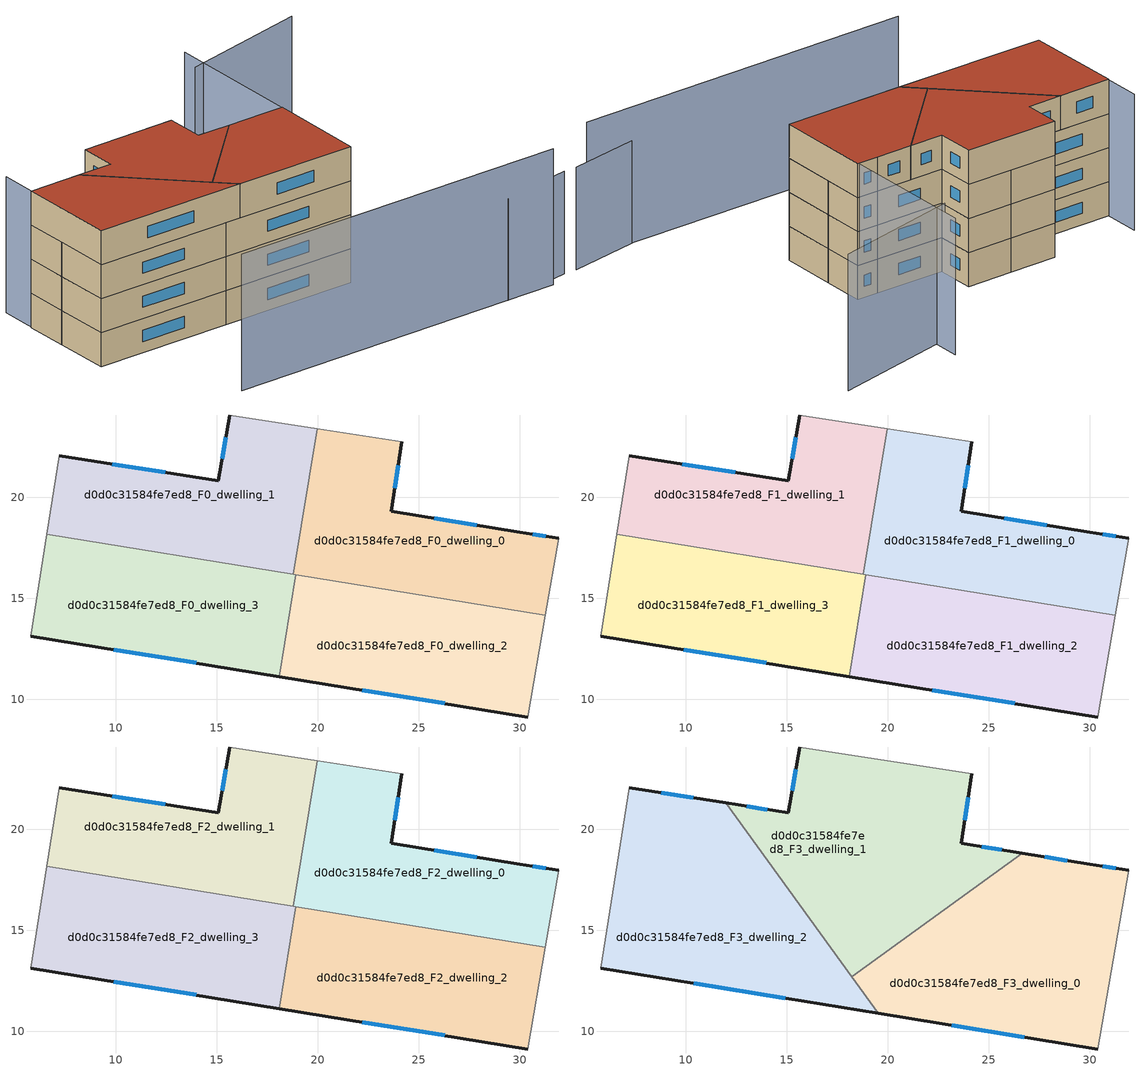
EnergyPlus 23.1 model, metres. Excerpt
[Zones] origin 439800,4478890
d0d0c31584fe7ed8_F0_dwelling_0
 floor ground (EU_floor_Construction): 31.91,17.96 31.25,14.15 18.79,16.18 19.97,23.39 24.16,22.73 23.62,19.31 30,18.27 z0
 wall outside (EU_wall_Construction): 31.91,17.96 30,18.27 23.62,19.31 24.16,22.73 z0:3
 wall adiabatic (EU_wall_Construction): 31.25,14.15 31.91,17.96 / 24.16,22.73 19.97,23.39 z0:3
 wall to d0d0c31584fe7ed8_F0_dwelling_1 (EU_wall_Construction): 19.97,23.39 18.79,16.18 z0:3
 wall to d0d0c31584fe7ed8_F0_dwelling_2 (EU_wall_Construction): 18.92,16.16 31.25,14.15 z0:3
 wall to d0d0c31584fe7ed8_F0_dwelling_3 (EU_wall_Construction): 18.79,16.18 18.92,16.16 z0:3
 window (EU_Window_Construction): 23.8,20.45 23.98,21.59 / 27.87,18.61 25.75,18.96 / 31.27,18.06 30.64,18.17 z1:2
d0d0c31584fe7ed8_F0_dwelling_1
 floor ground (EU_floor_Construction): 19.97,23.39 18.79,16.18 6.6,18.17 7.21,22.06 15.09,20.81 15.64,24.07 z0
 wall outside (EU_wall_Construction): 15.64,24.07 15.09,20.81 7.21,22.06 z0:3
 wall adiabatic (EU_wall_Construction): 19.97,23.39 15.64,24.07 / 7.21,22.06 6.6,18.17 z0:3
 wall to d0d0c31584fe7ed8_F0_dwelling_3 (EU_wall_Construction): 6.6,18.17 18.79,16.18 z0:3
 window (EU_Window_Construction): 12.45,21.23 9.84,21.64 / 15.45,22.98 15.27,21.9 z1:2
d0d0c31584fe7ed8_F0_dwelling_2
 floor ground (EU_floor_Construction): 31.25,14.15 30.38,9.13 18.1,11.13 18.92,16.16 z0
 wall outside (EU_wall_Construction): 18.1,11.13 30.38,9.13 z0:3
 wall to d0d0c31584fe7ed8_F0_dwelling_3 (EU_wall_Construction): 18.92,16.16 18.1,11.13 z0:3
 wall adiabatic (EU_wall_Construction): 30.38,9.13 31.25,14.15 z0:3
 window (EU_Window_Construction): 22.21,10.46 26.28,9.8 z1:2
d0d0c31584fe7ed8_F0_dwelling_3
 floor ground (EU_floor_Construction): 18.92,16.16 18.1,11.13 5.81,13.13 6.6,18.17 z0
 wall outside (EU_wall_Construction): 5.81,13.13 18.1,11.13 z0:3
 wall adiabatic (EU_wall_Construction): 6.6,18.17 5.81,13.13 z0:3
 window (EU_Window_Construction): 9.92,12.46 13.99,11.8 z1:2
d0d0c31584fe7ed8_F1_dwelling_0
 floor to d0d0c31584fe7ed8_F0_dwelling_0 (EU_floor_Construction): 31.91,17.96 31.25,14.15 18.79,16.18 19.97,23.39 24.16,22.73 23.62,19.31 30,18.27 z3
 wall outside (EU_wall_Construction): 31.91,17.96 30,18.27 23.62,19.31 24.16,22.73 z3:6
 wall adiabatic (EU_wall_Construction): 31.25,14.15 31.91,17.96 / 24.16,22.73 19.97,23.39 z3:6
 wall to d0d0c31584fe7ed8_F1_dwelling_1 (EU_wall_Construction): 19.97,23.39 18.79,16.18 z3:6
 wall to d0d0c31584fe7ed8_F1_dwelling_2 (EU_wall_Construction): 18.92,16.16 31.25,14.15 z3:6
 wall to d0d0c31584fe7ed8_F1_dwelling_3 (EU_wall_Construction): 18.79,16.18 18.92,16.16 z3:6
 window (EU_Window_Construction): 23.8,20.45 23.98,21.59 / 27.87,18.61 25.75,18.96 / 31.27,18.06 30.64,18.17 z4:5
d0d0c31584fe7ed8_F1_dwelling_1
 floor to d0d0c31584fe7ed8_F0_dwelling_1 (EU_floor_Construction): 19.97,23.39 18.79,16.18 6.6,18.17 7.21,22.06 15.09,20.81 15.64,24.07 z3
 wall outside (EU_wall_Construction): 15.64,24.07 15.09,20.81 7.21,22.06 z3:6
 wall adiabatic (EU_wall_Construction): 19.97,23.39 15.64,24.07 / 7.21,22.06 6.6,18.17 z3:6
 wall to d0d0c31584fe7ed8_F1_dwelling_3 (EU_wall_Construction): 6.6,18.17 18.79,16.18 z3:6
 window (EU_Window_Construction): 12.45,21.23 9.84,21.64 / 15.45,22.98 15.27,21.9 z4:5
d0d0c31584fe7ed8_F1_dwelling_2
 floor to d0d0c31584fe7ed8_F0_dwelling_2 (EU_floor_Construction): 31.25,14.15 30.38,9.13 18.1,11.13 18.92,16.16 z3
 wall outside (EU_wall_Construction): 18.1,11.13 30.38,9.13 z3:6
 wall to d0d0c31584fe7ed8_F1_dwelling_3 (EU_wall_Construction): 18.92,16.16 18.1,11.13 z3:6
 wall adiabatic (EU_wall_Construction): 30.38,9.13 31.25,14.15 z3:6
 window (EU_Window_Construction): 22.21,10.46 26.28,9.8 z4:5
d0d0c31584fe7ed8_F1_dwelling_3
 floor to d0d0c31584fe7ed8_F0_dwelling_3 (EU_floor_Construction): 18.92,16.16 18.1,11.13 5.81,13.13 6.6,18.17 z3
 wall outside (EU_wall_Construction): 5.81,13.13 18.1,11.13 z3:6
 wall adiabatic (EU_wall_Construction): 6.6,18.17 5.81,13.13 z3:6
 window (EU_Window_Construction): 9.92,12.46 13.99,11.8 z4:5
d0d0c31584fe7ed8_F2_dwelling_0
 floor to d0d0c31584fe7ed8_F1_dwelling_0 (EU_floor_Construction): 31.91,17.96 31.25,14.15 18.79,16.18 19.97,23.39 24.16,22.73 23.62,19.31 30,18.27 z6
 wall outside (EU_wall_Construction): 31.91,17.96 30,18.27 23.62,19.31 24.16,22.73 z6:9
 wall adiabatic (EU_wall_Construction): 31.25,14.15 31.91,17.96 / 24.16,22.73 19.97,23.39 z6:9
 wall to d0d0c31584fe7ed8_F2_dwelling_1 (EU_wall_Construction): 19.97,23.39 18.79,16.18 z6:9
 wall to d0d0c31584fe7ed8_F2_dwelling_2 (EU_wall_Construction): 18.92,16.16 31.25,14.15 z6:9
 wall to d0d0c31584fe7ed8_F2_dwelling_3 (EU_wall_Construction): 18.79,16.18 18.92,16.16 z6:9
 window (EU_Window_Construction): 23.8,20.45 23.98,21.59 / 27.87,18.61 25.75,18.96 / 31.27,18.06 30.64,18.17 z7:8
d0d0c31584fe7ed8_F2_dwelling_1
 floor to d0d0c31584fe7ed8_F1_dwelling_1 (EU_floor_Construction): 19.97,23.39 18.79,16.18 6.6,18.17 7.21,22.06 15.09,20.81 15.64,24.07 z6
 wall outside (EU_wall_Construction): 15.64,24.07 15.09,20.81 7.21,22.06 z6:9
 wall adiabatic (EU_wall_Construction): 19.97,23.39 15.64,24.07 / 7.21,22.06 6.6,18.17 z6:9
 wall to d0d0c31584fe7ed8_F2_dwelling_3 (EU_wall_Construction): 6.6,18.17 18.79,16.18 z6:9
 window (EU_Window_Construction): 12.45,21.23 9.84,21.64 / 15.45,22.98 15.27,21.9 z7:8
d0d0c31584fe7ed8_F2_dwelling_2
 floor to d0d0c31584fe7ed8_F1_dwelling_2 (EU_floor_Construction): 31.25,14.15 30.38,9.13 18.1,11.13 18.92,16.16 z6
 wall outside (EU_wall_Construction): 18.1,11.13 30.38,9.13 z6:9
 wall to d0d0c31584fe7ed8_F2_dwelling_3 (EU_wall_Construction): 18.92,16.16 18.1,11.13 z6:9
 wall adiabatic (EU_wall_Construction): 30.38,9.13 31.25,14.15 z6:9
 window (EU_Window_Construction): 22.21,10.46 26.28,9.8 z7:8
d0d0c31584fe7ed8_F2_dwelling_3
 floor to d0d0c31584fe7ed8_F1_dwelling_3 (EU_floor_Construction): 18.92,16.16 18.1,11.13 5.81,13.13 6.6,18.17 z6
 wall outside (EU_wall_Construction): 5.81,13.13 18.1,11.13 z6:9
 wall adiabatic (EU_wall_Construction): 6.6,18.17 5.81,13.13 z6:9
 window (EU_Window_Construction): 9.92,12.46 13.99,11.8 z7:8
d0d0c31584fe7ed8_F3_dwelling_0
 floor to d0d0c31584fe7ed8_F2_dwelling_2 (EU_floor_Construction): 31.25,14.15 30.38,9.13 19.52,10.9 18.33,12.54 18.37,12.81 22.25,15.62 z9
 floor to d0d0c31584fe7ed8_F2_dwelling_0 (EU_floor_Construction): 31.91,17.96 31.25,14.15 22.25,15.62 26.65,18.81 30,18.27 z9
 floor to d0d0c31584fe7ed8_F2_dwelling_3 (EU_floor_Construction): 18.37,12.81 18.33,12.54 18.22,12.7 z9
 wall outside (EU_wall_Construction): 19.52,10.9 30.38,9.13 / 31.91,17.96 30,18.27 26.65,18.81 z9:12
 wall adiabatic (EU_wall_Construction): 30.38,9.13 31.91,17.96 z9:12
 wall to d0d0c31584fe7ed8_F3_dwelling_1 (EU_wall_Construction): 26.65,18.81 18.22,12.7 z9:12
 wall to d0d0c31584fe7ed8_F3_dwelling_2 (EU_wall_Construction): 18.22,12.7 19.52,10.9 z9:12
 window (EU_Window_Construction): 23.15,10.31 26.75,9.72 / 28.88,18.45 27.77,18.63 / 31.27,18.06 30.64,18.17 z10:11
 roof outside (EU_roof_Construction): 30.38,9.13 31.91,17.96 30,18.27 26.65,18.81 18.22,12.7 19.52,10.9 z12
d0d0c31584fe7ed8_F3_dwelling_1
 floor to d0d0c31584fe7ed8_F2_dwelling_0 (EU_floor_Construction): 24.16,22.73 23.62,19.31 26.65,18.81 22.25,15.62 18.79,16.18 19.97,23.39 z9
 floor to d0d0c31584fe7ed8_F2_dwelling_1 (EU_floor_Construction): 19.97,23.39 18.79,16.18 15.28,16.75 11.98,21.3 15.09,20.81 15.64,24.07 z9
 floor to d0d0c31584fe7ed8_F2_dwelling_2 (EU_floor_Construction): 22.25,15.62 18.37,12.81 18.92,16.16 z9
 floor to d0d0c31584fe7ed8_F2_dwelling_3 (EU_floor_Construction): 18.92,16.16 18.37,12.81 18.22,12.7 15.28,16.75 z9
 wall outside (EU_wall_Construction): 26.65,18.81 23.62,19.31 24.16,22.73 / 15.64,24.07 15.09,20.81 11.98,21.3 z9:12
 wall adiabatic (EU_wall_Construction): 24.16,22.73 15.64,24.07 z9:12
 wall to d0d0c31584fe7ed8_F3_dwelling_2 (EU_wall_Construction): 11.98,21.3 18.22,12.7 z9:12
 window (EU_Window_Construction): 23.8,20.45 23.98,21.59 / 25.64,18.98 24.63,19.14 / 14.05,20.97 13.02,21.14 / 15.45,22.98 15.27,21.9 z10:11
 roof outside (EU_roof_Construction): 26.65,18.81 23.62,19.31 24.16,22.73 15.64,24.07 15.09,20.81 11.98,21.3 18.22,12.7 z12
d0d0c31584fe7ed8_F3_dwelling_2
 floor to d0d0c31584fe7ed8_F2_dwelling_1 (EU_floor_Construction): 11.98,21.3 15.28,16.75 6.6,18.17 7.21,22.06 z9
 floor to d0d0c31584fe7ed8_F2_dwelling_3 (EU_floor_Construction): 15.28,16.75 18.33,12.54 18.1,11.13 5.81,13.13 6.6,18.17 z9
 floor to d0d0c31584fe7ed8_F2_dwelling_2 (EU_floor_Construction): 18.33,12.54 19.52,10.9 18.1,11.13 z9
 wall outside (EU_wall_Construction): 11.98,21.3 7.21,22.06 / 5.81,13.13 19.52,10.9 z9:12
 wall adiabatic (EU_wall_Construction): 7.21,22.06 5.81,13.13 z9:12
 window (EU_Window_Construction): 10.38,21.55 8.8,21.8 / 10.39,12.39 14.94,11.65 z10:11
 roof outside (EU_roof_Construction): 19.52,10.9 11.98,21.3 7.21,22.06 5.81,13.13 z12
shading: 10.31,2.09 41.1,-2.81 / 30.38,9.13 33.84,30.37 / 44.38,28.63 32.46,27.92 / 7.78,25.31 5.81,13.13 z0:12; 36.63,-2.1 43.17,-2.04 z0:9
[Building]
EU S2 Campaign: North Axis=0; Terrain=City; Solar Distribution=FullExterior
[Site:Location]
Madrid: Latitude=40.5; Longitude=-3.5; Time Zone=1; Elevation=609
[SizingPeriod:WeatherFileDays]
AnnualSizingPeriod: Begin Month=1; Begin Day of Month=1; End Month=12; End Day of Month=31; Day of Week for Start Day=Monday; Use Weather File Daylight Saving Period=No; Use Weather File Rain and Snow Indicators=No
[MATERIAL]
EU_InternalMass_Material: Roughness=MediumRough; Thickness=0.1; Conductivity=1; Density=1800; Specific Heat=900; Thermal Absorptance=0.9; Solar Absorptance=0.7; Visible Absorptance=0.7
[MATERIAL:NOMASS] Roughness=MediumRough; Thermal Absorptance=0.9; Solar Absorptance=0.7; Visible Absorptance=0.7
Name | Thermal Resistance
EU_wall_NoMass | 0.459673
EU_roof_NoMass | 0.495815
EU_floor_NoMass | 0.788942
[WINDOWMATERIAL:SIMPLEGLAZINGSYSTEM]
EU_Window_SimpleGlazing: UFactor=4.26103; Solar Heat Gain Coefficient=0.85; Visible Transmittance=0.85
[CONSTRUCTION]
EU_wall_Construction: EU_wall_NoMass
EU_roof_Construction: EU_roof_NoMass
EU_floor_Construction: EU_floor_NoMass
EU_InternalMass_Construction: EU_InternalMass_Material
EU_Window_Construction: EU_Window_SimpleGlazing
[ZONE] Type=1; Multiplier=1; Ceiling Height=autocalculate; Floor Area=autocalculate; Part of Total Floor Area=Yes
Name | Volume
d0d0c31584fe7ed8_F0_dwelling_0; d0d0c31584fe7ed8_F1_dwelling_0; d0d0c31584fe7ed8_F2_dwelling_0 | 190.611
d0d0c31584fe7ed8_F3_dwelling_0 | 254.15
d0d0c31584fe7ed8_F0_dwelling_1; d0d0c31584fe7ed8_F1_dwelling_1; d0d0c31584fe7ed8_F2_dwelling_1 | 190.612
d0d0c31584fe7ed8_F3_dwelling_1 | 254.168
d0d0c31584fe7ed8_F0_dwelling_2; d0d0c31584fe7ed8_F1_dwelling_2; d0d0c31584fe7ed8_F2_dwelling_2 | 190.62
d0d0c31584fe7ed8_F3_dwelling_2 | 254.154
d0d0c31584fe7ed8_F0_dwelling_3; d0d0c31584fe7ed8_F1_dwelling_3; d0d0c31584fe7ed8_F2_dwelling_3 | 190.622
[INTERNALMASS] Construction=EU_InternalMass_Construction
Name | Zone or ZoneList | Surface Area
d0d0c31584fe7ed8_F0_dwelling_0_EU_InternalMass | d0d0c31584fe7ed8_F0_dwelling_0 | 63.5365
d0d0c31584fe7ed8_F0_dwelling_1_EU_InternalMass | d0d0c31584fe7ed8_F0_dwelling_1 | 63.5373
d0d0c31584fe7ed8_F0_dwelling_2_EU_InternalMass | d0d0c31584fe7ed8_F0_dwelling_2 | 63.5403
d0d0c31584fe7ed8_F0_dwelling_3_EU_InternalMass | d0d0c31584fe7ed8_F0_dwelling_3 | 63.5401
d0d0c31584fe7ed8_F1_dwelling_0_EU_InternalMass | d0d0c31584fe7ed8_F1_dwelling_0 | 63.5365
d0d0c31584fe7ed8_F1_dwelling_1_EU_InternalMass | d0d0c31584fe7ed8_F1_dwelling_1 | 63.5373
d0d0c31584fe7ed8_F1_dwelling_2_EU_InternalMass | d0d0c31584fe7ed8_F1_dwelling_2 | 63.5403
d0d0c31584fe7ed8_F1_dwelling_3_EU_InternalMass | d0d0c31584fe7ed8_F1_dwelling_3 | 63.5401
d0d0c31584fe7ed8_F2_dwelling_0_EU_InternalMass | d0d0c31584fe7ed8_F2_dwelling_0 | 63.5365
d0d0c31584fe7ed8_F2_dwelling_1_EU_InternalMass | d0d0c31584fe7ed8_F2_dwelling_1 | 63.5373
d0d0c31584fe7ed8_F2_dwelling_2_EU_InternalMass | d0d0c31584fe7ed8_F2_dwelling_2 | 63.5403
d0d0c31584fe7ed8_F2_dwelling_3_EU_InternalMass | d0d0c31584fe7ed8_F2_dwelling_3 | 63.5401
d0d0c31584fe7ed8_F3_dwelling_0_EU_InternalMass | d0d0c31584fe7ed8_F3_dwelling_0 | 84.7142
d0d0c31584fe7ed8_F3_dwelling_1_EU_InternalMass | d0d0c31584fe7ed8_F3_dwelling_1 | 84.723
d0d0c31584fe7ed8_F3_dwelling_2_EU_InternalMass | d0d0c31584fe7ed8_F3_dwelling_2 | 84.7179
[OTHEREQUIPMENT] Fuel Type=Electricity; Design Level Calculation Method=Watts/Area; Power per Zone Floor Area=1; Fraction Latent=0; Fraction Radiant=0; Fraction Lost=0; Carbon Dioxide Generation Rate=0; EndUse Subcategory=EU_Step8_InternalGains
Name | Zone or ZoneList or Space or SpaceList | Schedule
EU_Step8_InternalGain_d0d0c31584fe7ed8_F0_dwelling_0_f000 | d0d0c31584fe7ed8_F0_dwelling_0 | EU_Step8_GainSchedule_d0d0c31584fe7ed8_F0_dwelling_0_f000
EU_Step8_InternalGain_d0d0c31584fe7ed8_F0_dwelling_1_f000 | d0d0c31584fe7ed8_F0_dwelling_1 | EU_Step8_GainSchedule_d0d0c31584fe7ed8_F0_dwelling_1_f000
EU_Step8_InternalGain_d0d0c31584fe7ed8_F0_dwelling_2_f000 | d0d0c31584fe7ed8_F0_dwelling_2 | EU_Step8_GainSchedule_d0d0c31584fe7ed8_F0_dwelling_2_f000
EU_Step8_InternalGain_d0d0c31584fe7ed8_F0_dwelling_3_f000 | d0d0c31584fe7ed8_F0_dwelling_3 | EU_Step8_GainSchedule_d0d0c31584fe7ed8_F0_dwelling_3_f000
EU_Step8_InternalGain_d0d0c31584fe7ed8_F1_dwelling_0_f000 | d0d0c31584fe7ed8_F1_dwelling_0 | EU_Step8_GainSchedule_d0d0c31584fe7ed8_F1_dwelling_0_f000
EU_Step8_InternalGain_d0d0c31584fe7ed8_F1_dwelling_1_f000 | d0d0c31584fe7ed8_F1_dwelling_1 | EU_Step8_GainSchedule_d0d0c31584fe7ed8_F1_dwelling_1_f000
EU_Step8_InternalGain_d0d0c31584fe7ed8_F1_dwelling_2_f000 | d0d0c31584fe7ed8_F1_dwelling_2 | EU_Step8_GainSchedule_d0d0c31584fe7ed8_F1_dwelling_2_f000
EU_Step8_InternalGain_d0d0c31584fe7ed8_F1_dwelling_3_f000 | d0d0c31584fe7ed8_F1_dwelling_3 | EU_Step8_GainSchedule_d0d0c31584fe7ed8_F1_dwelling_3_f000
EU_Step8_InternalGain_d0d0c31584fe7ed8_F2_dwelling_0_f000 | d0d0c31584fe7ed8_F2_dwelling_0 | EU_Step8_GainSchedule_d0d0c31584fe7ed8_F2_dwelling_0_f000
EU_Step8_InternalGain_d0d0c31584fe7ed8_F2_dwelling_1_f000 | d0d0c31584fe7ed8_F2_dwelling_1 | EU_Step8_GainSchedule_d0d0c31584fe7ed8_F2_dwelling_1_f000
EU_Step8_InternalGain_d0d0c31584fe7ed8_F2_dwelling_2_f000 | d0d0c31584fe7ed8_F2_dwelling_2 | EU_Step8_GainSchedule_d0d0c31584fe7ed8_F2_dwelling_2_f000
EU_Step8_InternalGain_d0d0c31584fe7ed8_F2_dwelling_3_f000 | d0d0c31584fe7ed8_F2_dwelling_3 | EU_Step8_GainSchedule_d0d0c31584fe7ed8_F2_dwelling_3_f000
EU_Step8_InternalGain_d0d0c31584fe7ed8_F3_dwelling_0_f000 | d0d0c31584fe7ed8_F3_dwelling_0 | EU_Step8_GainSchedule_d0d0c31584fe7ed8_F3_dwelling_0_f000
EU_Step8_InternalGain_d0d0c31584fe7ed8_F3_dwelling_1_f000 | d0d0c31584fe7ed8_F3_dwelling_1 | EU_Step8_GainSchedule_d0d0c31584fe7ed8_F3_dwelling_1_f000
EU_Step8_InternalGain_d0d0c31584fe7ed8_F3_dwelling_2_f000 | d0d0c31584fe7ed8_F3_dwelling_2 | EU_Step8_GainSchedule_d0d0c31584fe7ed8_F3_dwelling_2_f000
[ZONEVENTILATION:DESIGNFLOWRATE] Schedule=EU_AlwaysOn; Design Flow Rate Calculation Method=AirChanges/Hour; Air Changes per Hour=0.719161; Ventilation Type=Natural; Fan Pressure Rise=0; Fan Total Efficiency=1; Constant Term Coefficient=1; Temperature Term Coefficient=0; Velocity Term Coefficient=0; Velocity Squared Term Coefficient=0; Minimum Indoor Temperature=-100; Maximum Indoor Temperature=100; Delta Temperature=-100; Minimum Outdoor Temperature=-100; Maximum Outdoor Temperature=100; Maximum Wind Speed=40
Name | Zone or ZoneList or Space or SpaceList
EU_ConstantAir_d0d0c31584fe7ed8_F0_dwelling_0 | d0d0c31584fe7ed8_F0_dwelling_0
EU_ConstantAir_d0d0c31584fe7ed8_F0_dwelling_1 | d0d0c31584fe7ed8_F0_dwelling_1
EU_ConstantAir_d0d0c31584fe7ed8_F0_dwelling_2 | d0d0c31584fe7ed8_F0_dwelling_2
EU_ConstantAir_d0d0c31584fe7ed8_F0_dwelling_3 | d0d0c31584fe7ed8_F0_dwelling_3
EU_ConstantAir_d0d0c31584fe7ed8_F1_dwelling_0 | d0d0c31584fe7ed8_F1_dwelling_0
EU_ConstantAir_d0d0c31584fe7ed8_F1_dwelling_1 | d0d0c31584fe7ed8_F1_dwelling_1
EU_ConstantAir_d0d0c31584fe7ed8_F1_dwelling_2 | d0d0c31584fe7ed8_F1_dwelling_2
EU_ConstantAir_d0d0c31584fe7ed8_F1_dwelling_3 | d0d0c31584fe7ed8_F1_dwelling_3
EU_ConstantAir_d0d0c31584fe7ed8_F2_dwelling_0 | d0d0c31584fe7ed8_F2_dwelling_0
EU_ConstantAir_d0d0c31584fe7ed8_F2_dwelling_1 | d0d0c31584fe7ed8_F2_dwelling_1
EU_ConstantAir_d0d0c31584fe7ed8_F2_dwelling_2 | d0d0c31584fe7ed8_F2_dwelling_2
EU_ConstantAir_d0d0c31584fe7ed8_F2_dwelling_3 | d0d0c31584fe7ed8_F2_dwelling_3
EU_ConstantAir_d0d0c31584fe7ed8_F3_dwelling_0 | d0d0c31584fe7ed8_F3_dwelling_0
EU_ConstantAir_d0d0c31584fe7ed8_F3_dwelling_1 | d0d0c31584fe7ed8_F3_dwelling_1
EU_ConstantAir_d0d0c31584fe7ed8_F3_dwelling_2 | d0d0c31584fe7ed8_F3_dwelling_2
[HVACTEMPLATE:THERMOSTAT] Constant Heating Setpoint=20; Constant Cooling Setpoint=50
EU_HeatOnly_d0d0c31584fe7ed8_F0_dwelling_0; EU_HeatOnly_d0d0c31584fe7ed8_F0_dwelling_1; EU_HeatOnly_d0d0c31584fe7ed8_F0_dwelling_2; EU_HeatOnly_d0d0c31584fe7ed8_F0_dwelling_3; EU_HeatOnly_d0d0c31584fe7ed8_F1_dwelling_0; EU_HeatOnly_d0d0c31584fe7ed8_F1_dwelling_1; EU_HeatOnly_d0d0c31584fe7ed8_F1_dwelling_2; EU_HeatOnly_d0d0c31584fe7ed8_F1_dwelling_3; EU_HeatOnly_d0d0c31584fe7ed8_F2_dwelling_0; EU_HeatOnly_d0d0c31584fe7ed8_F2_dwelling_1; EU_HeatOnly_d0d0c31584fe7ed8_F2_dwelling_2; EU_HeatOnly_d0d0c31584fe7ed8_F2_dwelling_3; EU_HeatOnly_d0d0c31584fe7ed8_F3_dwelling_0; EU_HeatOnly_d0d0c31584fe7ed8_F3_dwelling_1; EU_HeatOnly_d0d0c31584fe7ed8_F3_dwelling_2
[HVACTEMPLATE:ZONE:IDEALLOADSAIRSYSTEM] System Availability Schedule=EU_AlwaysOn; Maximum Heating Supply Air Temperature=50; Minimum Cooling Supply Air Temperature=13; Maximum Heating Supply Air Humidity Ratio=0.0156; Minimum Cooling Supply Air Humidity Ratio=0.0077; Heating Limit=NoLimit; Cooling Limit=NoLimit; Heating Availability Schedule=EU_AlwaysOn; Cooling Availability Schedule=EU_CoolingOff; Dehumidification Control Type=ConstantSensibleHeatRatio; Cooling Sensible Heat Ratio=0.7; Dehumidification Setpoint=60; Humidification Control Type=None; Humidification Setpoint=30; Outdoor Air Method=None; Outdoor Air Flow Rate per Person=0.00944; Outdoor Air Flow Rate per Zone Floor Area=0; Outdoor Air Flow Rate per Zone=0; Demand Controlled Ventilation Type=None; Outdoor Air Economizer Type=NoEconomizer; Heat Recovery Type=None; Sensible Heat Recovery Effectiveness=0.7; Latent Heat Recovery Effectiveness=0.65
Name | Template Thermostat
d0d0c31584fe7ed8_F0_dwelling_0 | EU_HeatOnly_d0d0c31584fe7ed8_F0_dwelling_0
d0d0c31584fe7ed8_F0_dwelling_1 | EU_HeatOnly_d0d0c31584fe7ed8_F0_dwelling_1
d0d0c31584fe7ed8_F0_dwelling_2 | EU_HeatOnly_d0d0c31584fe7ed8_F0_dwelling_2
d0d0c31584fe7ed8_F0_dwelling_3 | EU_HeatOnly_d0d0c31584fe7ed8_F0_dwelling_3
d0d0c31584fe7ed8_F1_dwelling_0 | EU_HeatOnly_d0d0c31584fe7ed8_F1_dwelling_0
d0d0c31584fe7ed8_F1_dwelling_1 | EU_HeatOnly_d0d0c31584fe7ed8_F1_dwelling_1
d0d0c31584fe7ed8_F1_dwelling_2 | EU_HeatOnly_d0d0c31584fe7ed8_F1_dwelling_2
d0d0c31584fe7ed8_F1_dwelling_3 | EU_HeatOnly_d0d0c31584fe7ed8_F1_dwelling_3
d0d0c31584fe7ed8_F2_dwelling_0 | EU_HeatOnly_d0d0c31584fe7ed8_F2_dwelling_0
d0d0c31584fe7ed8_F2_dwelling_1 | EU_HeatOnly_d0d0c31584fe7ed8_F2_dwelling_1
d0d0c31584fe7ed8_F2_dwelling_2 | EU_HeatOnly_d0d0c31584fe7ed8_F2_dwelling_2
d0d0c31584fe7ed8_F2_dwelling_3 | EU_HeatOnly_d0d0c31584fe7ed8_F2_dwelling_3
d0d0c31584fe7ed8_F3_dwelling_0 | EU_HeatOnly_d0d0c31584fe7ed8_F3_dwelling_0
d0d0c31584fe7ed8_F3_dwelling_1 | EU_HeatOnly_d0d0c31584fe7ed8_F3_dwelling_1
d0d0c31584fe7ed8_F3_dwelling_2 | EU_HeatOnly_d0d0c31584fe7ed8_F3_dwelling_2
[SIZING:ZONE] Zone Cooling Design Supply Air Temperature Input Method=SupplyAirTemperature; Zone Cooling Design Supply Air Temperature=13; Zone Heating Design Supply Air Temperature Input Method=SupplyAirTemperature; Zone Heating Design Supply Air Temperature=50; Zone Cooling Design Supply Air Humidity Ratio=0.008; Zone Heating Design Supply Air Humidity Ratio=0.008; Cooling Design Air Flow Method=DesignDay; Cooling Design Air Flow Rate=0; Cooling Minimum Air Flow per Zone Floor Area=0.000762; Cooling Minimum Air Flow=0; Cooling Minimum Air Flow Fraction=0.2; Heating Design Air Flow Method=DesignDay; Heating Design Air Flow Rate=0; Heating Maximum Air Flow per Zone Floor Area=0.002032; Heating Maximum Air Flow=0.141576; Heating Maximum Air Flow Fraction=0.3; Account for Dedicated Outdoor Air System=No; Dedicated Outdoor Air System Control Strategy=NeutralSupplyAir; Dedicated Outdoor Air Low Setpoint Temperature for Design=autosize; Dedicated Outdoor Air High Setpoint Temperature for Design=autosize; Zone Load Sizing Method=Sensible Load Only No Latent Load; Zone Latent Cooling Design Supply Air Humidity Ratio Input Method=HumidityRatioDifference; Zone Cooling Design Supply Air Humidity Ratio Difference=0.005; Zone Latent Heating Design Supply Air Humidity Ratio Input Method=HumidityRatioDifference; Zone Humidification Design Supply Air Humidity Ratio Difference=0.005
d0d0c31584fe7ed8_F0_dwelling_0; d0d0c31584fe7ed8_F0_dwelling_1; d0d0c31584fe7ed8_F0_dwelling_2; d0d0c31584fe7ed8_F0_dwelling_3; d0d0c31584fe7ed8_F1_dwelling_0; d0d0c31584fe7ed8_F1_dwelling_1; d0d0c31584fe7ed8_F1_dwelling_2; d0d0c31584fe7ed8_F1_dwelling_3; d0d0c31584fe7ed8_F2_dwelling_0; d0d0c31584fe7ed8_F2_dwelling_1; d0d0c31584fe7ed8_F2_dwelling_2; d0d0c31584fe7ed8_F2_dwelling_3; d0d0c31584fe7ed8_F3_dwelling_0; d0d0c31584fe7ed8_F3_dwelling_1; d0d0c31584fe7ed8_F3_dwelling_2
[SCHEDULE:CONSTANT]
Name | Hourly Value
EU_AlwaysOn | 1
EU_CoolingOff | 0
[SCHEDULE:FILE] Column Number=1; Rows to Skip at Top=0; Number of Hours of Data=8760; Column Separator=Comma; Interpolate to Timestep=No; Minutes per Item=60; Adjust Schedule for Daylight Savings=Yes
Name | File
EU_Step8_GainSchedule_d0d0c31584fe7ed8_F0_dwelling_0_f000 | ../../schedules/d0d0c31584fe7ed8/d0d0c31584fe7ed8_F0_dwelling_0_f000_gain.csv
EU_Step8_GainSchedule_d0d0c31584fe7ed8_F0_dwelling_1_f000 | ../../schedules/d0d0c31584fe7ed8/d0d0c31584fe7ed8_F0_dwelling_1_f000_gain.csv
EU_Step8_GainSchedule_d0d0c31584fe7ed8_F0_dwelling_2_f000 | ../../schedules/d0d0c31584fe7ed8/d0d0c31584fe7ed8_F0_dwelling_2_f000_gain.csv
EU_Step8_GainSchedule_d0d0c31584fe7ed8_F0_dwelling_3_f000 | ../../schedules/d0d0c31584fe7ed8/d0d0c31584fe7ed8_F0_dwelling_3_f000_gain.csv
EU_Step8_GainSchedule_d0d0c31584fe7ed8_F1_dwelling_0_f000 | ../../schedules/d0d0c31584fe7ed8/d0d0c31584fe7ed8_F1_dwelling_0_f000_gain.csv
EU_Step8_GainSchedule_d0d0c31584fe7ed8_F1_dwelling_1_f000 | ../../schedules/d0d0c31584fe7ed8/d0d0c31584fe7ed8_F1_dwelling_1_f000_gain.csv
EU_Step8_GainSchedule_d0d0c31584fe7ed8_F1_dwelling_2_f000 | ../../schedules/d0d0c31584fe7ed8/d0d0c31584fe7ed8_F1_dwelling_2_f000_gain.csv
EU_Step8_GainSchedule_d0d0c31584fe7ed8_F1_dwelling_3_f000 | ../../schedules/d0d0c31584fe7ed8/d0d0c31584fe7ed8_F1_dwelling_3_f000_gain.csv
EU_Step8_GainSchedule_d0d0c31584fe7ed8_F2_dwelling_0_f000 | ../../schedules/d0d0c31584fe7ed8/d0d0c31584fe7ed8_F2_dwelling_0_f000_gain.csv
EU_Step8_GainSchedule_d0d0c31584fe7ed8_F2_dwelling_1_f000 | ../../schedules/d0d0c31584fe7ed8/d0d0c31584fe7ed8_F2_dwelling_1_f000_gain.csv
EU_Step8_GainSchedule_d0d0c31584fe7ed8_F2_dwelling_2_f000 | ../../schedules/d0d0c31584fe7ed8/d0d0c31584fe7ed8_F2_dwelling_2_f000_gain.csv
EU_Step8_GainSchedule_d0d0c31584fe7ed8_F2_dwelling_3_f000 | ../../schedules/d0d0c31584fe7ed8/d0d0c31584fe7ed8_F2_dwelling_3_f000_gain.csv
EU_Step8_GainSchedule_d0d0c31584fe7ed8_F3_dwelling_0_f000 | ../../schedules/d0d0c31584fe7ed8/d0d0c31584fe7ed8_F3_dwelling_0_f000_gain.csv
EU_Step8_GainSchedule_d0d0c31584fe7ed8_F3_dwelling_1_f000 | ../../schedules/d0d0c31584fe7ed8/d0d0c31584fe7ed8_F3_dwelling_1_f000_gain.csv
EU_Step8_GainSchedule_d0d0c31584fe7ed8_F3_dwelling_2_f000 | ../../schedules/d0d0c31584fe7ed8/d0d0c31584fe7ed8_F3_dwelling_2_f000_gain.csv
